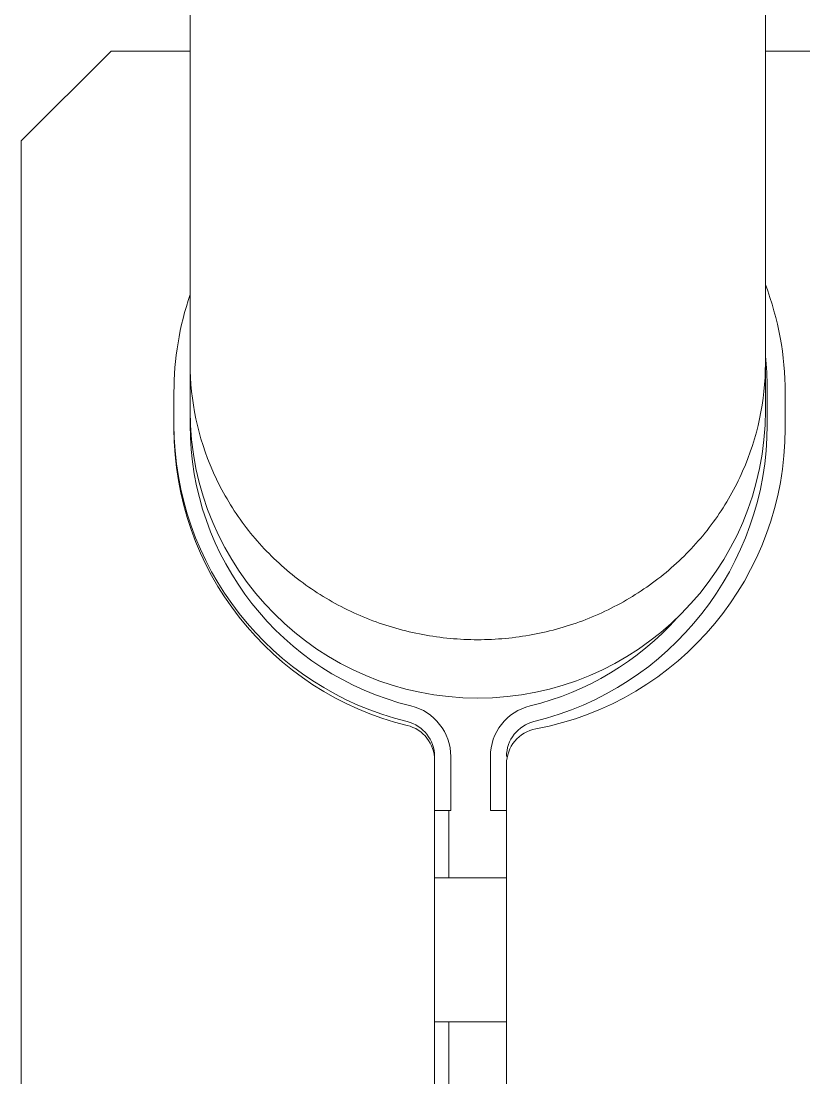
# Model space of a CAD drawing. Header units: millimetres. Extents: x 2179 to 48742, y 3478 to 161002.
# Drawn here: x 22998 to 23041.5, y 147825.7 to 147884.4 of the extents above; entities that cross this region are included whole.
import ezdxf

# ---------------------------------------------------------------- set-up
doc = ezdxf.new("R2010")
doc.units = ezdxf.units.MM
doc.layers.add('0-1', color=7, linetype='Continuous', lineweight=9)
doc.layers.add('2966-1_navrh dispozice stroju-HK_02_dwg-1', color=7, linetype='Continuous', lineweight=9, true_color=0x919191)

# ---------------------------------------------------------------- blocks, each defined once
blk = doc.blocks.new('2966-1_navrh dispozice stroju-HK_02_dwg_SE2254-903774-1NP _ stroje')
at = {"layer": '0-1'}
for start, end in [(0, 90), (270, 0)]:
    blk.add_arc((-9818.502, -1045.746), 16, start, end, dxfattribs=at)
blk = doc.blocks.new('2966-1_navrh dispozice stroju-HK_02_dwg_SE2253-903775-1NP _ stroje')
at = {"layer": '0-1', "flags": 128}
for points in [[(-9818.502, -1029.746), (-9821.103, -1029.746), (-9857.203, -1029.746)], [(-9862.442, -1061.746), (-9821.103, -1061.746), (-9818.502, -1061.746)]]:
    blk.add_lwpolyline(points, dxfattribs=at)
at = {"layer": '0-1'}
blk.add_open_spline([(-9821.103, -1061.746), (-9819.049, -1061.75), (-9815.976, -1061.089), (-9812.392, -1059.047), (-9810.063, -1057.01), (-9808.176, -1054.56), (-9806.789, -1051.797), (-9805.943, -1048.824), (-9805.658, -1045.746), (-9805.943, -1042.668), (-9806.789, -1039.695), (-9808.176, -1036.931), (-9810.063, -1034.481), (-9812.392, -1032.445), (-9815.976, -1030.403), (-9819.049, -1029.742), (-9821.103, -1029.746)], degree=3, knots=[0, 0, 0, 0, 0.124982, 0.187476, 0.249975, 0.312477, 0.374983, 0.437491, 0.5, 0.562509, 0.625017, 0.687523, 0.750025, 0.812524, 0.875018, 1, 1, 1, 1], dxfattribs=at)
blk.add_blockref('2966-1_navrh dispozice stroju-HK_02_dwg_SE2254-903774-1NP _ stroje', (0, 0))
blk = doc.blocks.new('2966-1_navrh dispozice stroju-HK_02_dwg_SE2245-903783-1NP _ stroje')
at = {"layer": '0-1'}
for p, q in [((-9796.253, -1047.346), (-9792.502, -1047.346)), ((-9784.502, -1047.346), (-9780.751, -1047.346))]:
    blk.add_line(p, q, dxfattribs=at)
blk = doc.blocks.new('2966-1_navrh dispozice stroju-HK_02_dwg_SE2244-903784-1NP _ stroje')
blk.add_blockref('2966-1_navrh dispozice stroju-HK_02_dwg_SE2245-903783-1NP _ stroje', (0, 0))
blk = doc.blocks.new('2966-1_navrh dispozice stroju-HK_02_dwg_SE2243-903785-1NP _ stroje')
at = {"layer": '0-1'}
blk.add_line((-9819.712, -1029.646), (-9817.712, -1029.646), dxfattribs=at)
at = {"layer": '0-1', "flags": 128}
blk.add_lwpolyline([(-9799.253, -1045.046), (-9796.253, -1045.046), (-9796.253, -1044.146)], dxfattribs=at)
at = {"layer": '0-1'}
for centre, radius, start, end in [((-9819.712, -1046.646), 17, 90, 96.21765), ((-9817.712, -1046.646), 17, 13.70023, 90), ((-9817.712, -1046.646), 16.1, 13.70023, 48.17568), ((-9799.253, -1042.146), 2.9, 193.70023, 270), ((-9799.253, -1042.146), 2, 193.70023, 270)]:
    blk.add_arc(centre, radius, start, end, dxfattribs=at)
blk = doc.blocks.new('2966-1_navrh dispozice stroju-HK_02_dwg_SE2242-903786-1NP _ stroje')
at = {"layer": '0-1'}
blk.add_line((-9818.502, -1061.746), (-9817.712, -1061.746), dxfattribs=at)
at = {"layer": '0-1', "flags": 128}
blk.add_lwpolyline([(-9799.253, -1047.246), (-9796.253, -1047.246), (-9796.253, -1048.146)], dxfattribs=at)
at = {"layer": '0-1'}
for centre, radius, start, end in [((-9799.253, -1050.146), 2.9, 90, 166.29977), ((-9799.253, -1050.146), 2, 90, 166.29977), ((-9817.712, -1045.646), 16.1, 270, 346.29977), ((-9817.712, -1045.646), 17, 270, 346.29977)]:
    blk.add_arc(centre, radius, start, end, dxfattribs=at)
blk = doc.blocks.new('2966-1_navrh dispozice stroju-HK_02_dwg_SE2241-903787-1NP _ stroje')
at = {"layer": '0-1'}
for p, q in [((-9817.502, -1028.646), (-9819.502, -1028.646)), ((-9778.177, -1044.146), (-9798.827, -1044.146))]:
    blk.add_line(p, q, dxfattribs=at)
at = {"layer": '0-1', "flags": 128}
blk.add_lwpolyline([(-9838.502, -1029.746), (-9838.502, -1013.146), (-9738.502, -1013.146), (-9738.502, -1029.746)], dxfattribs=at)
at = {"layer": '0-1'}
for centre, radius, start, end in [((-9819.502, -1045.646), 17, 90, 110.72429), ((-9817.502, -1045.646), 17, 10.61511, 90), ((-9798.827, -1042.146), 2, 190.61511, 270)]:
    blk.add_arc(centre, radius, start, end, dxfattribs=at)
blk = doc.blocks.new('2966-1_navrh dispozice stroju-HK_02_dwg_SE2240-903788-1NP _ stroje')
at = {"layer": '0-1'}
for p, q in [((-9782.802, -1009.146), (-9794.202, -1009.146)), ((-9792.502, -1044.146), (-9792.502, -1048.146)), ((-9784.502, -1048.146), (-9784.502, -1044.146))]:
    blk.add_line(p, q, dxfattribs=at)
at = {"layer": '0-1', "flags": 128}
blk.add_lwpolyline([(-9782.002, -1013.146), (-9782.002, -1009.946), (-9795.002, -1009.946), (-9795.002, -1013.146)], dxfattribs=at)
at = {"layer": '0-1'}
for centre, start, end in [((-9794.202, -1009.946), 90, 180), ((-9782.802, -1009.946), 360, 90)]:
    blk.add_arc(centre, 0.8, start, end, dxfattribs=at)
blk = doc.blocks.new('2966-1_navrh dispozice stroju-HK_02_dwg_SE2239-903789-1NP _ stroje')
at = {"layer": '0-1'}
for p, q in [((-9777.961, -1048.146), (-9799.042, -1048.146)), ((-9817.502, -1062.646), (-9819.502, -1062.646))]:
    blk.add_line(p, q, dxfattribs=at)
at = {"layer": '0-1', "flags": 128}
blk.add_lwpolyline([(-9838.502, -1061.746), (-9838.502, -1066.146), (-9833.502, -1071.146), (-9743.502, -1071.146), (-9738.502, -1066.146)], dxfattribs=at)
at = {"layer": '0-1'}
for centre, radius, start, end in [((-9799.042, -1050.146), 2, 90, 166.29977), ((-9817.502, -1045.646), 17, 270, 346.29977), ((-9819.502, -1045.646), 17, 251.27295, 270)]:
    blk.add_arc(centre, radius, start, end, dxfattribs=at)
blk = doc.blocks.new('2966-1_navrh dispozice stroju-HK_02_dwg-876232-1NP _ stroje')
at = {"rotation": 328.989640494807}
for name in ['2966-1_navrh dispozice stroju-HK_02_dwg_SE2253-903775-1NP _ stroje', '2966-1_navrh dispozice stroju-HK_02_dwg_SE2241-903787-1NP _ stroje', '2966-1_navrh dispozice stroju-HK_02_dwg_SE2240-903788-1NP _ stroje', '2966-1_navrh dispozice stroju-HK_02_dwg_SE2243-903785-1NP _ stroje', '2966-1_navrh dispozice stroju-HK_02_dwg_SE2239-903789-1NP _ stroje', '2966-1_navrh dispozice stroju-HK_02_dwg_SE2242-903786-1NP _ stroje', '2966-1_navrh dispozice stroju-HK_02_dwg_SE2244-903784-1NP _ stroje']:
    blk.add_blockref(name, (-62300.539, 46431.802), dxfattribs=at)

msp = doc.modelspace()

# ---------------------------------------------------------------- block references
at = {"layer": '2966-1_navrh dispozice stroju-HK_02_dwg-1', "rotation": 301.0103595051887}
msp.add_blockref('2966-1_navrh dispozice stroju-HK_02_dwg-876232-1NP _ stroje', (16370.456, 60726.753), dxfattribs=at)

doc.saveas('drawing.dxf')
